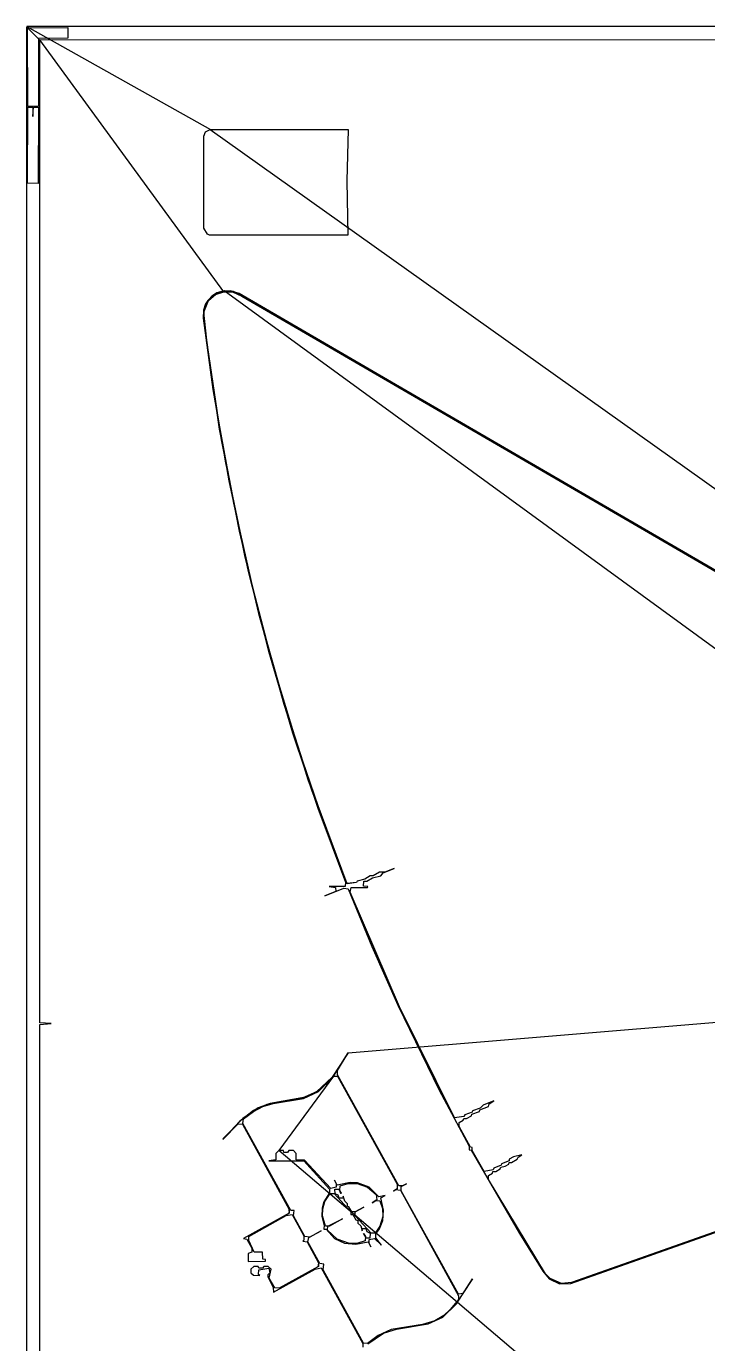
# Model space of a CAD drawing. Extents: x -313 to 313, y -223 to 223.
# Drawn here: x -313 to -160.8, y -71.4 to 222.7 of the extents above; entities that cross this region are included whole.
import ezdxf

# ---------------------------------------------------------------- set-up
doc = ezdxf.new("R2010")
doc.units = 0

msp = doc.modelspace()

# ---------------------------------------------------------------- linework, layer by layer
at = {"layer": 'BODY_OUTLINE'}
for p, q in [((-312.96, 222.67), (-312.89, -222.74)), ((-309.97, 219.68), (-312.96, 222.67)), ((312.89, 222.74), (-312.83, 222.74)), ((-312.83, 222.74), (-271.84, 199.7)), ((-309.97, 219.75), (-0.14, 219.82)), ((-268.85, 163.48), (-309.97, 219.75)), ((-309.97, 0.24), (-309.97, 219.68)), ((-273.34, 198.21), (-272.93, 199.16)), ((-273.34, 177.68), (-273.34, 198.21)), ((-272.93, 199.16), (-271.91, 199.7)), ((-271.91, 199.7), (-48.46, 40.67)), ((-271.84, 199.7), (-241.06, 199.7)), ((-241.06, 199.7), (-241.4, 188.22)), ((-241.4, 188.22), (-241.19, 176.12)), ((-272.52, 176.33), (-273.34, 177.68)), ((-272.05, 176.12), (-272.52, 176.33)), ((-241.19, 176.12), (-272.05, 176.12)), ((-271.57, 162.46), (-272.93, 160.76)), ((-271.57, 162.46), (-272.66, 161.24)), ((-272.25, 161.51), (-270.69, 162.87)), ((-272.25, 161.51), (-270.69, 162.87)), ((-270.08, 163.34), (-271.57, 162.46)), ((-270.42, 163.21), (-271.57, 162.46)), ((-270.69, 162.87), (-268.79, 163.68)), ((-270.69, 162.87), (-268.85, 163.48)), ((-268.79, 163.68), (-270.42, 163.21)), ((-268.79, 163.68), (-270.08, 163.34)), ((-113.29, 50.33), (-268.79, 163.68)), ((-268.72, 163.68), (-268.79, 163.48)), ((-268.72, 163.68), (-268.79, 163.48)), ((-268.79, 163.48), (-266.75, 163.41)), ((-268.79, 163.48), (-266.75, 163.41)), ((-266.68, 163.55), (-268.72, 163.68)), ((-266.68, 163.55), (-268.72, 163.68)), ((-266.75, 163.41), (-264.84, 162.53)), ((-266.75, 163.41), (-264.84, 162.53)), ((-264.5, 162.53), (-266.68, 163.55)), ((-264.5, 162.53), (-266.68, 163.55)), ((-264.84, 162.53), (-119.95, 78.26)), ((-264.84, 162.53), (-119.95, 78.26)), ((-121.38, 79.28), (-264.5, 162.53)), ((-121.38, 79.28), (-264.5, 162.53)), ((-273.41, 159.4), (-273.48, 157.57)), ((-273.41, 159.4), (-273.48, 157.57)), ((-272.66, 161.24), (-273.41, 159.4)), ((-272.93, 160.76), (-273.41, 159.4)), ((-273.34, 158.93), (-272.25, 161.51)), ((-273.34, 157.64), (-273.2, 159.61)), ((-272.52, 151.25), (-273.34, 158.93)), ((-273.2, 159.61), (-272.25, 161.51)), ((-273.48, 157.57), (-269.87, 132.83)), ((-273.48, 157.57), (-269.47, 130.45)), ((-271.17, 141.73), (-273.34, 157.64)), ((-270.28, 136.16), (-272.52, 151.25)), ((-268.38, 125.29), (-271.17, 141.73)), ((-266.61, 116.25), (-270.28, 136.16)), ((-269.87, 132.83), (-265.46, 110.06)), ((-269.47, 130.45), (-264.17, 104.22)), ((-263.96, 104.01), (-268.38, 125.29)), ((-262.33, 97.15), (-266.61, 116.25)), ((-265.46, 110.06), (-261.11, 91.65)), ((-264.17, 104.22), (-258.32, 81.25)), ((-260.56, 90.15), (-263.96, 104.01)), ((-257.91, 80.36), (-262.33, 97.15)), ((-261.11, 91.65), (-255.47, 71.39)), ((-255.26, 71.26), (-260.56, 90.15)), ((-258.32, 81.25), (-250.1, 54.61)), ((-252.14, 61.27), (-257.91, 80.36)), ((-255.47, 71.39), (-249.28, 52.23)), ((-249.42, 53.11), (-255.26, 71.26)), ((-246.02, 43.46), (-252.14, 61.27)), ((-250.1, 54.61), (-241.67, 31.64)), ((-241.33, 31.3), (-249.42, 53.11)), ((-249.28, 52.23), (-241.67, 31.64)), ((-241.4, 31.36), (-246.02, 43.46)), ((-236.17, 33.06), (-237.39, 32.32)), ((-236.17, 33.06), (-237.39, 32.32)), ((-236.91, 31.84), (-235.69, 32.59)), ((-236.91, 31.84), (-235.69, 32.59)), ((-235.49, 33.06), (-236.17, 33.06)), ((-235.49, 33.06), (-236.17, 33.06)), ((-235.69, 32.59), (-233.79, 33.06)), ((-235.69, 32.59), (-233.79, 33.06)), ((-234.13, 33.88), (-235.49, 33.06)), ((-234.13, 33.88), (-235.49, 33.06)), ((-232.9, 33.88), (-234.13, 33.88)), ((-232.9, 33.88), (-234.13, 33.88)), ((-233.79, 33.06), (-233.31, 33.74)), ((-233.79, 33.06), (-233.31, 33.74)), ((-233.31, 33.74), (-230.8, 34.69)), ((-233.31, 33.74), (-230.8, 34.69)), ((-230.8, 34.69), (-232.9, 33.88)), ((-230.8, 34.69), (-232.9, 33.88)), ((-246.29, 28.58), (-242.08, 30.28)), ((-246.29, 28.58), (-242.08, 30.28)), ((-243.84, 29.6), (-246.29, 28.58)), ((-243.84, 29.6), (-246.29, 28.58)), ((-241.74, 30.68), (-245.34, 30.68)), ((-245.34, 30.68), (-243.91, 30.48)), ((-241.74, 30.68), (-245.34, 30.68)), ((-245.34, 30.68), (-243.91, 30.48)), ((-243.91, 30.48), (-243.84, 29.6)), ((-243.91, 30.48), (-243.84, 29.6)), ((-242.08, 30.28), (-241.06, 30.14)), ((-242.08, 30.28), (-241.06, 30.14)), ((-241.67, 31.64), (-241.74, 30.68)), ((-241.67, 31.64), (-241.74, 30.68)), ((-239.22, 31.57), (-241.4, 31.36)), ((-239.22, 31.57), (-241.33, 31.3)), ((-241.06, 30.14), (-235.83, 17.3)), ((-241.06, 30.14), (-235.83, 17.3)), ((-240.65, 29.39), (-240.45, 30.48)), ((-240.65, 29.39), (-240.45, 30.48)), ((-240.45, 30.48), (-236.78, 30.48)), ((-240.45, 30.48), (-236.78, 30.48)), ((-239.09, 31.91), (-239.22, 31.57)), ((-239.09, 31.91), (-239.22, 31.57)), ((-237.39, 32.32), (-239.09, 31.91)), ((-237.39, 32.32), (-239.09, 31.91)), ((-237.66, 30.75), (-237.59, 31.84)), ((-237.66, 30.75), (-237.59, 31.84)), ((-236.71, 30.68), (-237.66, 30.75)), ((-236.71, 30.68), (-237.66, 30.75)), ((-237.59, 31.84), (-236.91, 31.84)), ((-237.59, 31.84), (-236.91, 31.84)), ((-236.78, 30.48), (-236.71, 30.68)), ((-236.78, 30.48), (-236.71, 30.68)), ((-229.64, 3.84), (-240.65, 29.39)), ((-229.64, 3.84), (-240.65, 29.39)), ((-235.83, 17.3), (-229.98, 4.18)), ((-235.83, 17.3), (-229.98, 4.18)), ((-241.06, -6.42), (-105.34, 4.79)), ((-229.98, 4.18), (-220.74, -14.78)), ((-229.98, 4.18), (-220.74, -14.78)), ((-217.34, -20.97), (-229.64, 3.84)), ((-217.34, -20.97), (-229.64, 3.84)), ((-307.39, 0.1), (-309.97, 0.24)), ((-309.97, -0.1), (-307.39, 0.1)), ((-309.97, -219.75), (-309.97, -0.1)), ((-241.13, -6.42), (-244.66, -11.86)), ((-244.59, -12.06), (-241.13, -6.42)), ((-243.44, -10.43), (-241.06, -6.42)), ((-256.49, -28.24), (-244.32, -11.66)), ((-244.32, -11.66), (-243.5, -11.66)), ((-243.5, -11.66), (-230.18, -35.78)), ((-243.44, -11.38), (-243.44, -10.43)), ((-229.78, -36.19), (-243.44, -11.38)), ((-244.66, -11.86), (-248.13, -15.19)), ((-247.72, -15.12), (-244.59, -12.06)), ((-251.39, -16.55), (-259.27, -17.98)), ((-257.84, -17.77), (-251.05, -16.62)), ((-248.13, -15.19), (-251.39, -16.55)), ((-251.05, -16.62), (-247.72, -15.12)), ((-220.74, -14.78), (-214.08, -27.29)), ((-220.74, -14.78), (-214.08, -27.29)), ((-208.57, -17.16), (-210.95, -18.11)), ((-208.57, -17.16), (-210.95, -18.11)), ((-209.59, -17.84), (-208.57, -17.16)), ((-209.59, -17.84), (-208.57, -17.16)), ((-262.26, -19.33), (-265.39, -21.78)), ((-264.44, -21.17), (-262.26, -19.54)), ((-259.27, -17.98), (-262.26, -19.33)), ((-262.26, -19.54), (-260.16, -18.45)), ((-260.16, -18.45), (-257.84, -17.77)), ((-215.03, -20.29), (-215.23, -20.69)), ((-215.03, -20.29), (-215.23, -20.69)), ((-213.4, -19.74), (-215.03, -20.29)), ((-213.4, -19.74), (-215.03, -20.29)), ((-214.69, -21.1), (-213.53, -20.49)), ((-214.69, -21.1), (-213.53, -20.49)), ((-213.53, -20.49), (-213.47, -20.15)), ((-213.53, -20.49), (-213.47, -20.15)), ((-213.47, -20.15), (-211.77, -19.54)), ((-213.47, -20.15), (-211.77, -19.54)), ((-213.33, -19.4), (-213.4, -19.74)), ((-213.33, -19.4), (-213.4, -19.74)), ((-211.63, -18.79), (-213.33, -19.4)), ((-211.63, -18.79), (-213.33, -19.4)), ((-211.77, -19.54), (-211.7, -19.2)), ((-211.77, -19.54), (-211.7, -19.2)), ((-211.7, -19.2), (-209.73, -18.45)), ((-211.7, -19.2), (-209.73, -18.45)), ((-210.95, -18.11), (-211.63, -18.79)), ((-210.95, -18.11), (-211.63, -18.79)), ((-209.73, -18.45), (-209.59, -17.84)), ((-209.73, -18.45), (-209.59, -17.84)), ((-265.39, -21.78), (-269.06, -25.79)), ((-269.06, -25.79), (-265.66, -22.33)), ((-265.66, -22.33), (-264.71, -22.39)), ((-264.71, -22.39), (-254.31, -41.29)), ((-264.64, -22.26), (-264.44, -21.17)), ((-253.9, -41.69), (-264.64, -22.26)), ((-215.23, -20.69), (-217.34, -20.97)), ((-215.23, -20.69), (-217.34, -20.97)), ((-216.32, -21.99), (-215.44, -21.51)), ((-216.32, -21.99), (-215.44, -21.51)), ((-216.32, -22.87), (-216.32, -21.99)), ((-216.32, -22.87), (-216.32, -21.99)), ((-213.81, -27.49), (-216.32, -22.87)), ((-213.81, -27.49), (-216.32, -22.87)), ((-215.44, -21.51), (-215.3, -21.1)), ((-215.44, -21.51), (-215.3, -21.1)), ((-215.3, -21.1), (-214.69, -21.1)), ((-215.3, -21.1), (-214.69, -21.1)), ((-256.55, -28.24), (-257.23, -28.92)), ((-257.23, -28.92), (-257.23, -30.34)), ((-145.5, -122.77), (-256.55, -28.24)), ((-255.53, -28.24), (-256.49, -28.24)), ((-255.47, -28.71), (-255.53, -28.24)), ((-254.65, -28.71), (-255.47, -28.71)), ((-254.38, -28.24), (-254.65, -28.71)), ((-253.29, -28.24), (-254.38, -28.24)), ((-252.68, -28.92), (-253.29, -28.24)), ((-252.68, -30.34), (-252.68, -28.92)), ((-214.08, -27.29), (-214.08, -28.1)), ((-214.08, -27.29), (-214.08, -28.1)), ((-214.08, -28.1), (-213.6, -28.17)), ((-214.08, -28.1), (-213.6, -28.17)), ((-213.4, -27.63), (-213.81, -27.49)), ((-213.4, -27.63), (-213.81, -27.49)), ((-213.6, -28.17), (-202.86, -46.79)), ((-213.6, -28.17), (-202.86, -46.79)), ((-213.4, -28.24), (-213.4, -27.63)), ((-213.4, -28.24), (-213.4, -27.63)), ((-210.75, -32.93), (-213.4, -28.24)), ((-210.75, -32.93), (-213.4, -28.24)), ((-202.32, -29.26), (-204.16, -29.67)), ((-202.32, -29.26), (-204.16, -29.67)), ((-203.14, -29.73), (-202.32, -29.26)), ((-203.14, -29.73), (-202.32, -29.26)), ((-257.23, -30.34), (-258.8, -30.55)), ((-258.8, -30.55), (-250.98, -30.55)), ((-250.84, -30.41), (-252.68, -30.34)), ((-250.98, -30.55), (-245.27, -36.87)), ((-245, -36.73), (-250.84, -30.41)), ((-208.57, -32.18), (-208.71, -32.59)), ((-208.57, -32.18), (-208.71, -32.59)), ((-206.94, -31.57), (-208.57, -32.18)), ((-206.94, -31.57), (-208.57, -32.18)), ((-207.15, -32.38), (-207.01, -31.98)), ((-207.15, -32.38), (-207.01, -31.98)), ((-207.01, -31.98), (-206.06, -31.77)), ((-207.01, -31.98), (-206.06, -31.77)), ((-206.87, -31.23), (-206.94, -31.57)), ((-206.87, -31.23), (-206.94, -31.57)), ((-205.17, -30.55), (-206.87, -31.23)), ((-205.17, -30.55), (-206.87, -31.23)), ((-206.06, -31.77), (-205.24, -31.3)), ((-206.06, -31.77), (-205.24, -31.3)), ((-205.24, -31.3), (-205.17, -30.96)), ((-205.24, -31.3), (-205.17, -30.96)), ((-205.11, -30.21), (-205.17, -30.55)), ((-205.11, -30.21), (-205.17, -30.55)), ((-205.17, -30.96), (-204.63, -30.96)), ((-205.17, -30.96), (-204.63, -30.96)), ((-204.16, -29.67), (-205.11, -30.21)), ((-204.16, -29.67), (-205.11, -30.21)), ((-204.63, -30.96), (-203.34, -30.21)), ((-204.63, -30.96), (-203.34, -30.21)), ((-203.34, -30.21), (-203.14, -29.73)), ((-203.34, -30.21), (-203.14, -29.73)), ((-191.38, -57.94), (-113.5, -30.41)), ((-191.38, -57.94), (-113.5, -30.41)), ((-113.36, -30.21), (-191.24, -57.73)), ((-113.36, -30.21), (-191.24, -57.73)), ((-243.57, -35.99), (-244.18, -34.9)), ((-244.18, -34.9), (-243.78, -35.65)), ((-208.71, -32.59), (-210.75, -32.93)), ((-208.71, -32.59), (-210.75, -32.93)), ((-209.73, -33.88), (-208.84, -33.33)), ((-209.73, -33.88), (-208.84, -33.33)), ((-209.73, -34.76), (-209.73, -33.88)), ((-209.73, -34.76), (-209.73, -33.88)), ((-197.02, -55.83), (-209.73, -34.76)), ((-197.02, -55.83), (-209.73, -34.76)), ((-208.84, -33.33), (-208.78, -32.93)), ((-208.84, -33.33), (-208.78, -32.93)), ((-208.78, -32.93), (-208.1, -32.93)), ((-208.78, -32.93), (-208.1, -32.93)), ((-208.1, -32.93), (-207.15, -32.38)), ((-208.1, -32.93), (-207.15, -32.38)), ((-245.27, -37.75), (-246.5, -39.72)), ((-245.27, -36.87), (-245.27, -37.75)), ((-243.78, -36.46), (-245, -36.73)), ((-243.78, -35.65), (-243.78, -36.46)), ((-240.65, -35.44), (-243.57, -35.99)), ((-239.02, -35.51), (-240.65, -35.44)), ((-236.44, -36.46), (-239.02, -35.51)), ((-234.26, -38.64), (-236.44, -36.46)), ((-230.12, -36.8), (-231, -37.34)), ((-231, -37.34), (-230.52, -37)), ((-230.52, -37), (-229.44, -37.14)), ((-230.18, -35.78), (-230.12, -36.8)), ((-228.96, -36.19), (-229.78, -36.19)), ((-229.44, -37.14), (-216.46, -60.72)), ((-229.23, -36.33), (-228.08, -35.71)), ((-229.23, -37.28), (-229.23, -36.33)), ((-216.46, -60.32), (-229.23, -37.28)), ((-228.08, -35.71), (-228.96, -36.19)), ((-246.9, -41.15), (-246.97, -42.92)), ((-246.5, -39.72), (-246.9, -41.15)), ((-232.83, -38.3), (-234.26, -38.64)), ((-233.79, -38.84), (-232.83, -38.3)), ((-233.24, -41.56), (-233.79, -38.84)), ((-254.24, -42.24), (-264.5, -47.95)), ((-263.28, -47.47), (-254.92, -42.78)), ((-254.92, -42.78), (-253.63, -42.58)), ((-254.31, -41.29), (-254.24, -42.24)), ((-253.16, -41.69), (-253.9, -41.69)), ((-253.63, -42.58), (-250.98, -47.33)), ((-253.29, -42.85), (-253.16, -41.69)), ((-250.78, -47.47), (-253.29, -42.85)), ((-246.97, -42.92), (-246.43, -44.96)), ((-234.13, -45.77), (-233.38, -43.87)), ((-233.38, -43.87), (-233.24, -41.56)), ((-249.89, -47.67), (-247.11, -46.18)), ((-247.11, -46.18), (-249.69, -47.61)), ((-246.43, -44.96), (-246.5, -45.84)), ((-246.5, -45.84), (-246.02, -45.84)), ((-246.02, -45.84), (-244.18, -47.88)), ((-234.94, -46.86), (-234.13, -45.77)), ((-234.94, -47.74), (-234.94, -46.86)), ((-202.86, -46.79), (-197.63, -55.22)), ((-202.86, -46.79), (-197.63, -55.22)), ((-264.5, -47.95), (-263.69, -48.08)), ((-263.69, -48.08), (-262.6, -50.05)), ((-263.28, -48.35), (-263.28, -47.47)), ((-262.06, -50.94), (-263.28, -48.35)), ((-250.98, -48.29), (-251.25, -48.49)), ((-251.25, -48.49), (-250.23, -48.69)), ((-250.98, -47.33), (-250.98, -48.29)), ((-249.69, -47.61), (-250.78, -47.47)), ((-250.23, -48.69), (-247.72, -53.32)), ((-250.1, -48.69), (-249.89, -47.67)), ((-247.45, -53.52), (-250.1, -48.69)), ((-244.18, -47.88), (-241.94, -48.97)), ((-241.94, -48.97), (-239.36, -49.17)), ((-239.36, -49.17), (-236.64, -48.69)), ((-236.64, -48.69), (-236.03, -49.78)), ((-236.44, -48.15), (-235.21, -47.88)), ((-236.44, -49.03), (-236.44, -48.15)), ((-236.03, -49.78), (-236.44, -49.03)), ((-235.21, -47.88), (-233.65, -49.37)), ((-233.65, -49.37), (-234.94, -47.74)), ((-262.6, -50.94), (-263.42, -51.28)), ((-263.42, -51.28), (-263.42, -53.04)), ((-262.6, -50.05), (-262.6, -50.94)), ((-260.22, -51), (-262.06, -50.94)), ((-260.16, -52.5), (-260.22, -51)), ((-259.54, -52.57), (-260.16, -52.5)), ((-259.54, -52.98), (-259.54, -52.57)), ((-263.42, -53.04), (-259.54, -52.98)), ((-262.19, -54.13), (-262.81, -54.74)), ((-262.81, -54.74), (-262.81, -55.56)), ((-262.81, -55.56), (-262.26, -56.1)), ((-261.17, -54.13), (-262.19, -54.13)), ((-261.04, -54.54), (-261.17, -54.13)), ((-261.11, -55.97), (-261.04, -54.88)), ((-260.22, -54.54), (-261.04, -54.54)), ((-261.04, -54.88), (-258.8, -54.54)), ((-259.95, -54.13), (-260.22, -54.54)), ((-258.93, -54.13), (-259.95, -54.13)), ((-258.59, -55.56), (-259.07, -56.03)), ((-258.32, -54.74), (-258.93, -54.13)), ((-258.8, -54.54), (-258.59, -55.56)), ((-258.73, -56.78), (-258.32, -54.74)), ((-257.78, -59.91), (-248.47, -54.74)), ((-247.72, -54.13), (-256.49, -59.02)), ((-248.47, -54.74), (-247.11, -54.47)), ((-247.72, -53.32), (-247.72, -54.13)), ((-246.56, -53.66), (-247.45, -53.52)), ((-247.11, -54.47), (-237.8, -71.33)), ((-246.7, -54.88), (-246.56, -53.66)), ((-237.66, -71.26), (-246.7, -54.88)), ((-197.63, -55.22), (-196.2, -56.92)), ((-197.63, -55.22), (-196.2, -56.92)), ((-196, -56.85), (-197.02, -55.83)), ((-196, -56.85), (-197.02, -55.83)), ((-262.26, -56.1), (-260.83, -56.17)), ((-260.83, -56.17), (-261.11, -55.97)), ((-259.07, -56.03), (-259.07, -56.51)), ((-259.07, -56.51), (-257.84, -58.89)), ((-257.5, -58.96), (-258.73, -56.78)), ((-216.93, -62.49), (-213.33, -56.92)), ((-213.33, -56.92), (-215.5, -60.18)), ((-196.2, -56.92), (-193.89, -58)), ((-196.2, -56.92), (-193.89, -58)), ((-193.42, -57.94), (-196, -56.85)), ((-193.42, -57.94), (-196, -56.85)), ((-193.89, -58), (-191.38, -57.94)), ((-193.89, -58), (-191.38, -57.94)), ((-191.24, -57.73), (-193.42, -57.94)), ((-191.24, -57.73), (-193.42, -57.94)), ((-257.84, -58.89), (-257.78, -59.91)), ((-256.49, -59.02), (-257.5, -58.96)), ((-216.46, -61.54), (-218.29, -63.78)), ((-215.5, -60.18), (-216.46, -60.32)), ((-216.46, -60.72), (-216.46, -61.54)), ((-219.99, -65.48), (-216.93, -62.49)), ((-218.29, -63.78), (-219.72, -65.07)), ((-224.48, -67.11), (-231.48, -68.27)), ((-230.32, -68.13), (-223.25, -66.98)), ((-221.76, -66.3), (-224.48, -67.11)), ((-223.25, -66.98), (-219.99, -65.48)), ((-219.72, -65.07), (-221.76, -66.3)), ((-234.4, -69.56), (-236.78, -71.33)), ((-236.71, -71.46), (-233.17, -69.08)), ((-231.48, -68.27), (-234.4, -69.56)), ((-233.17, -69.08), (-230.32, -68.13)), ((-237.8, -71.33), (-237.8, -72.21)), ((-236.78, -71.33), (-237.66, -71.26))]:
    msp.add_line(p, q, dxfattribs=at)
at = {"layer": 'NECK_POCKET'}
for p, q in [((-241.06, -6.42), (-244.66, -11.86)), ((-243.44, -10.43), (-241.06, -6.42)), ((-243.44, -11.38), (-243.44, -10.43)), ((-229.78, -36.19), (-243.44, -11.38)), ((-244.66, -11.86), (-247.92, -15.05)), ((-250.64, -16.34), (-258.52, -17.77)), ((-247.92, -15.05), (-250.64, -16.34)), ((-261.17, -18.72), (-264.64, -21.1)), ((-258.52, -17.77), (-261.17, -18.72)), ((-264.64, -21.1), (-269.06, -25.66)), ((-269.06, -25.66), (-265.66, -22.33)), ((-265.66, -22.33), (-264.71, -22.39)), ((-264.71, -22.39), (-254.24, -41.42)), ((-228.96, -36.19), (-229.78, -36.19)), ((-229.23, -36.33), (-228.08, -35.71)), ((-229.23, -37.28), (-229.23, -36.33)), ((-216.46, -60.32), (-229.23, -37.28)), ((-228.08, -35.71), (-228.96, -36.19)), ((-254.31, -42.31), (-264.5, -47.95)), ((-263.28, -47.47), (-254.92, -42.78)), ((-254.92, -42.78), (-253.63, -42.58)), ((-254.24, -41.42), (-254.31, -42.31)), ((-253.63, -42.58), (-250.98, -47.33)), ((-264.5, -47.95), (-263.69, -48.08)), ((-263.69, -48.08), (-262.6, -50.05)), ((-263.28, -48.35), (-263.28, -47.47)), ((-262.06, -50.94), (-263.28, -48.35)), ((-250.98, -48.29), (-251.25, -48.49)), ((-251.25, -48.49), (-250.23, -48.69)), ((-250.98, -47.33), (-250.98, -48.29)), ((-250.23, -48.69), (-247.72, -53.32)), ((-262.6, -50.94), (-263.42, -51.28)), ((-263.42, -51.28), (-263.42, -53.04)), ((-262.6, -50.05), (-262.6, -50.94)), ((-260.22, -51), (-262.06, -50.94)), ((-260.16, -52.5), (-260.22, -51)), ((-259.54, -52.57), (-260.16, -52.5)), ((-259.54, -52.98), (-259.54, -52.57)), ((-263.42, -53.04), (-259.54, -52.98)), ((-262.19, -54.13), (-262.81, -54.74)), ((-262.81, -54.74), (-262.81, -55.56)), ((-262.81, -55.56), (-262.26, -56.1)), ((-261.17, -54.13), (-262.19, -54.13)), ((-261.04, -54.54), (-261.17, -54.13)), ((-261.11, -55.97), (-261.04, -54.88)), ((-260.22, -54.54), (-261.04, -54.54)), ((-261.04, -54.88), (-258.8, -54.54)), ((-259.95, -54.13), (-260.22, -54.54)), ((-258.93, -54.13), (-259.95, -54.13)), ((-258.59, -55.56), (-259.07, -56.03)), ((-258.32, -54.74), (-258.93, -54.13)), ((-258.8, -54.54), (-258.59, -55.56)), ((-258.73, -56.78), (-258.32, -54.74)), ((-257.78, -59.91), (-248.47, -54.74)), ((-247.85, -54.27), (-256.49, -59.02)), ((-248.47, -54.74), (-247.11, -54.47)), ((-247.72, -53.32), (-247.85, -54.27)), ((-247.11, -54.47), (-237.8, -71.33)), ((-262.26, -56.1), (-260.83, -56.17)), ((-260.83, -56.17), (-261.11, -55.97)), ((-259.07, -56.03), (-259.07, -56.51)), ((-259.07, -56.51), (-257.84, -58.89)), ((-257.5, -58.96), (-258.73, -56.78)), ((-216.93, -62.49), (-213.33, -56.92)), ((-213.33, -56.92), (-215.5, -60.18)), ((-257.84, -58.89), (-257.78, -59.91)), ((-256.49, -59.02), (-257.5, -58.96)), ((-215.5, -60.18), (-216.46, -60.32)), ((-219.99, -65.48), (-216.93, -62.49)), ((-230.32, -68.13), (-223.25, -66.98)), ((-223.25, -66.98), (-219.99, -65.48)), ((-236.71, -71.46), (-233.17, -69.08)), ((-233.17, -69.08), (-230.32, -68.13)), ((-237.8, -71.33), (-237.8, -72.21))]:
    msp.add_line(p, q, dxfattribs=at)
at = {"layer": 'PICKGUARD'}
for p, q in [((-271.03, 162.87), (-272.52, 161.44)), ((-272.25, 161.51), (-270.69, 162.87)), ((-269.19, 163.62), (-271.03, 162.87)), ((-270.69, 162.87), (-268.72, 163.55)), ((-267.36, 163.68), (-269.19, 163.62)), ((-268.72, 163.55), (-267.02, 163.48)), ((-265.46, 163.07), (-267.36, 163.68)), ((-267.02, 163.48), (-265.32, 162.8)), ((-121.38, 79.28), (-265.46, 163.07)), ((-265.32, 162.8), (-119.95, 78.26)), ((-273.41, 159.4), (-273.48, 157.57)), ((-272.52, 161.44), (-273.41, 159.4)), ((-273.34, 158.93), (-272.25, 161.51)), ((-272.86, 153.83), (-273.34, 158.93)), ((-273.48, 157.57), (-271.3, 141.67)), ((-269.81, 133.31), (-272.86, 153.83)), ((-271.3, 141.67), (-267.77, 121.28)), ((-266.14, 113.94), (-269.81, 133.31)), ((-267.77, 121.28), (-263.42, 101.02)), ((-262.33, 97.15), (-266.14, 113.94)), ((-263.42, 101.02), (-258.86, 83.22)), ((-258.59, 82.81), (-262.33, 97.15)), ((-258.86, 83.22), (-253.5, 65)), ((-253.97, 67.04), (-258.59, 82.81)), ((-248.74, 51.14), (-253.97, 67.04)), ((-253.5, 65), (-247.85, 48.15)), ((-241.33, 31.3), (-248.74, 51.14)), ((-247.85, 48.15), (-241.67, 31.64)), ((-236.17, 33.06), (-237.39, 32.32)), ((-236.91, 31.84), (-235.69, 32.59)), ((-235.49, 33.06), (-236.17, 33.06)), ((-235.69, 32.59), (-233.79, 33.06)), ((-234.13, 33.88), (-235.49, 33.06)), ((-232.9, 33.88), (-234.13, 33.88)), ((-233.79, 33.06), (-233.31, 33.74)), ((-233.31, 33.74), (-230.8, 34.69)), ((-230.8, 34.69), (-232.9, 33.88)), ((-246.29, 28.58), (-242.08, 30.28)), ((-243.84, 29.6), (-246.29, 28.58)), ((-241.74, 30.68), (-245.34, 30.68)), ((-245.34, 30.68), (-243.91, 30.48)), ((-243.91, 30.48), (-243.84, 29.6)), ((-242.08, 30.28), (-241.06, 30.14)), ((-241.67, 31.64), (-241.74, 30.68)), ((-239.22, 31.57), (-241.33, 31.3)), ((-241.06, 30.14), (-235.83, 17.3)), ((-240.65, 29.39), (-240.45, 30.48)), ((-240.45, 30.48), (-236.78, 30.48)), ((-239.09, 31.91), (-239.22, 31.57)), ((-237.39, 32.32), (-239.09, 31.91)), ((-237.66, 30.75), (-237.59, 31.84)), ((-236.71, 30.68), (-237.66, 30.75)), ((-237.59, 31.84), (-236.91, 31.84)), ((-236.78, 30.48), (-236.71, 30.68)), ((-229.64, 3.84), (-240.65, 29.39)), ((-235.83, 17.3), (-229.98, 4.18)), ((-229.98, 4.18), (-220.74, -14.78)), ((-217.34, -20.97), (-229.64, 3.84)), ((-220.74, -14.78), (-214.08, -27.29)), ((-208.57, -17.16), (-210.95, -18.11)), ((-209.59, -17.84), (-208.57, -17.16)), ((-215.03, -20.29), (-215.23, -20.69)), ((-213.4, -19.74), (-215.03, -20.29)), ((-214.69, -21.1), (-213.53, -20.49)), ((-213.53, -20.49), (-213.47, -20.15)), ((-213.47, -20.15), (-211.77, -19.54)), ((-213.33, -19.4), (-213.4, -19.74)), ((-211.63, -18.79), (-213.33, -19.4)), ((-211.77, -19.54), (-211.7, -19.2)), ((-211.7, -19.2), (-209.73, -18.45)), ((-210.95, -18.11), (-211.63, -18.79)), ((-209.73, -18.45), (-209.59, -17.84)), ((-215.23, -20.69), (-217.34, -20.97)), ((-216.32, -21.99), (-215.44, -21.51)), ((-216.32, -22.87), (-216.32, -21.99)), ((-213.81, -27.49), (-216.32, -22.87)), ((-215.44, -21.51), (-215.3, -21.1)), ((-215.3, -21.1), (-214.69, -21.1)), ((-214.08, -27.29), (-214.08, -28.1)), ((-214.08, -28.1), (-213.6, -28.17)), ((-213.4, -27.63), (-213.81, -27.49)), ((-213.6, -28.17), (-202.86, -46.79)), ((-213.4, -28.24), (-213.4, -27.63)), ((-210.75, -32.93), (-213.4, -28.24)), ((-202.32, -29.26), (-204.16, -29.67)), ((-203.14, -29.73), (-202.32, -29.26)), ((-208.57, -32.18), (-208.71, -32.59)), ((-206.94, -31.57), (-208.57, -32.18)), ((-207.15, -32.38), (-207.01, -31.98)), ((-207.01, -31.98), (-206.06, -31.77)), ((-206.87, -31.23), (-206.94, -31.57)), ((-205.17, -30.55), (-206.87, -31.23)), ((-206.06, -31.77), (-205.24, -31.3)), ((-205.24, -31.3), (-205.17, -30.96)), ((-205.11, -30.21), (-205.17, -30.55)), ((-205.17, -30.96), (-204.63, -30.96)), ((-204.16, -29.67), (-205.11, -30.21)), ((-204.63, -30.96), (-203.34, -30.21)), ((-203.34, -30.21), (-203.14, -29.73)), ((-191.38, -57.94), (-113.5, -30.41)), ((-113.36, -30.21), (-191.24, -57.73)), ((-208.71, -32.59), (-210.75, -32.93)), ((-209.73, -33.88), (-208.84, -33.33)), ((-209.73, -34.76), (-209.73, -33.88)), ((-197.02, -55.83), (-209.73, -34.76)), ((-208.84, -33.33), (-208.78, -32.93)), ((-208.78, -32.93), (-208.1, -32.93)), ((-208.1, -32.93), (-207.15, -32.38)), ((-202.86, -46.79), (-197.63, -55.22)), ((-197.63, -55.22), (-196.2, -56.92)), ((-196, -56.85), (-197.02, -55.83)), ((-196.2, -56.92), (-193.89, -58)), ((-193.42, -57.94), (-196, -56.85)), ((-193.89, -58), (-191.38, -57.94)), ((-191.24, -57.73), (-193.42, -57.94))]:
    msp.add_line(p, q, dxfattribs=at)
at = {"layer": 'SMALL_FEATURE'}
for p, q in [((-312.69, 222.4), (-303.72, 222.47)), ((-312.62, 204.87), (-312.69, 222.4)), ((-303.72, 222.47), (-303.72, 220.09)), ((-303.72, 220.09), (-310.24, 220.02)), ((-310.24, 220.02), (-310.24, 204.94)), ((-312.69, 187.74), (-312.62, 204.73)), ((-310.24, 204.94), (-312.62, 204.87)), ((-312.62, 204.73), (-311.53, 204.67)), ((-311.53, 204.67), (-311.53, 202.63)), ((-311.53, 202.63), (-311.4, 204.67)), ((-311.4, 204.67), (-310.24, 204.67)), ((-310.24, 204.67), (-310.31, 187.67)), ((-310.31, 187.67), (-312.69, 187.74)), ((-246.29, -39.66), (-245.14, -37.89)), ((-245.14, -37.89), (-244.25, -37.89)), ((-244.25, -37.89), (-240.51, -41.97)), ((-244.05, -36.87), (-243.17, -36.87)), ((-243.98, -37.96), (-244.05, -36.87)), ((-243.3, -38.23), (-243.98, -37.96)), ((-243.1, -38.91), (-243.3, -38.23)), ((-243.17, -36.87), (-242.83, -37.82)), ((-242.96, -37.21), (-242.89, -36.19)), ((-242.55, -37.82), (-242.96, -37.21)), ((-242.89, -36.19), (-241.13, -35.65)), ((-242.83, -37.82), (-242.55, -37.82)), ((-241.13, -35.65), (-239.09, -35.65)), ((-239.09, -35.65), (-236.78, -36.46)), ((-236.78, -36.46), (-234.87, -38.09)), ((-234.87, -38.09), (-234.67, -39.25)), ((-246.77, -41.29), (-246.29, -39.66)), ((-242.28, -38.91), (-243.1, -38.91)), ((-242.21, -38.43), (-242.28, -38.91)), ((-241.87, -39.59), (-242.21, -38.43)), ((-241.26, -40.2), (-241.87, -39.59)), ((-241.26, -40.74), (-241.26, -40.2)), ((-240.92, -40.81), (-241.26, -40.74)), ((-240.31, -41.97), (-240.92, -40.81)), ((-239.5, -41.97), (-237.59, -40.95)), ((-237.59, -40.95), (-239.5, -41.97)), ((-234.67, -39.25), (-235.76, -39.93)), ((-235.76, -39.93), (-234.94, -39.45)), ((-234.94, -39.45), (-233.99, -39.52)), ((-233.99, -39.52), (-233.45, -41.22)), ((-246.83, -42.85), (-246.77, -41.29)), ((-246.16, -45.16), (-246.83, -42.85)), ((-245.61, -45.16), (-242.35, -43.53)), ((-242.35, -43.53), (-245.27, -45.16)), ((-240.51, -41.97), (-240.51, -42.58)), ((-240.51, -42.58), (-240.04, -42.58)), ((-239.5, -41.97), (-240.31, -41.97)), ((-240.04, -42.58), (-239.36, -43.73)), ((-239.5, -42.85), (-239.5, -41.97)), ((-235.96, -46.72), (-239.5, -42.85)), ((-239.36, -43.73), (-238.95, -43.87)), ((-238.95, -43.87), (-238.95, -44.48)), ((-233.38, -42.99), (-233.99, -45.16)), ((-233.45, -41.22), (-233.38, -42.99)), ((-245.27, -45.16), (-246.16, -45.16)), ((-245.68, -46.04), (-245.61, -45.16)), ((-243.57, -48.08), (-245.68, -46.04)), ((-238.95, -44.48), (-238.27, -45.09)), ((-238.27, -45.09), (-238, -46.18)), ((-238, -46.18), (-237.93, -45.7)), ((-237.93, -45.7), (-237.12, -45.7)), ((-237.05, -47.81), (-237.66, -46.79)), ((-237.66, -46.79), (-237.25, -47.47)), ((-237.12, -45.7), (-236.91, -46.32)), ((-236.91, -46.32), (-236.17, -46.72)), ((-236.17, -46.72), (-236.23, -47.81)), ((-235.08, -46.72), (-235.96, -46.72)), ((-233.99, -45.16), (-235.08, -46.72)), ((-240.79, -49.03), (-243.57, -48.08)), ((-238.95, -48.97), (-240.79, -49.03)), ((-237.32, -48.42), (-238.95, -48.97)), ((-237.25, -47.47), (-237.32, -48.42)), ((-236.23, -47.81), (-237.05, -47.81))]:
    msp.add_line(p, q, dxfattribs=at)

doc.saveas('drawing.dxf')
